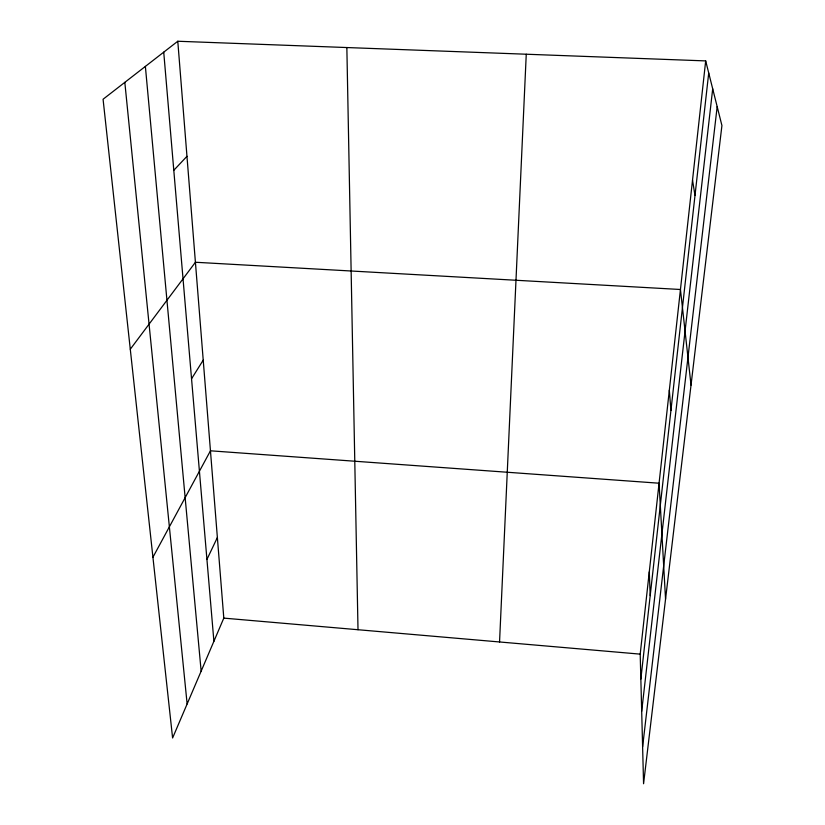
<?xml version="1.0" encoding="UTF-8"?>
<svg xmlns="http://www.w3.org/2000/svg" width="825" height="825" viewBox="0 0 825 825"><rect width="100%" height="100%" fill="white"/><g stroke="black" fill="none" stroke-linecap="round" stroke-linejoin="round"><path stroke-width="1.24" d="M499.548 641.963L526.257 54.223M705.684 60.906L721.927 125.544L643.572 783.75L640.2 654.132L705.684 60.906L177.787 41.25L103.073 99.247L172.6 737.983L223.802 618.121L177.787 41.25M640.85 679.109L708.716 72.982M641.685 711.325L712.697 88.822M642.613 746.821L717.173 106.631M206.931 559.443L217.377 537.508M152.924 557.257L210.458 450.801L659.072 483.213L665.548 599.167M191.544 378.778L203.228 360.123M130.288 349.222L195.422 262.257L680.45 289.493L691.03 385.089M173.797 170.301L186.966 156.317M223.802 618.121L640.2 654.132M692.526 180.118L695.001 195.494M124.823 82.366L187.131 703.952M145.375 66.413L201.145 671.148M163.732 52.161L213.902 641.303M669.333 390.194L670.931 410.51M649.275 571.9L650.203 595.609M346.851 47.541L358.009 629.722"/></g></svg>
